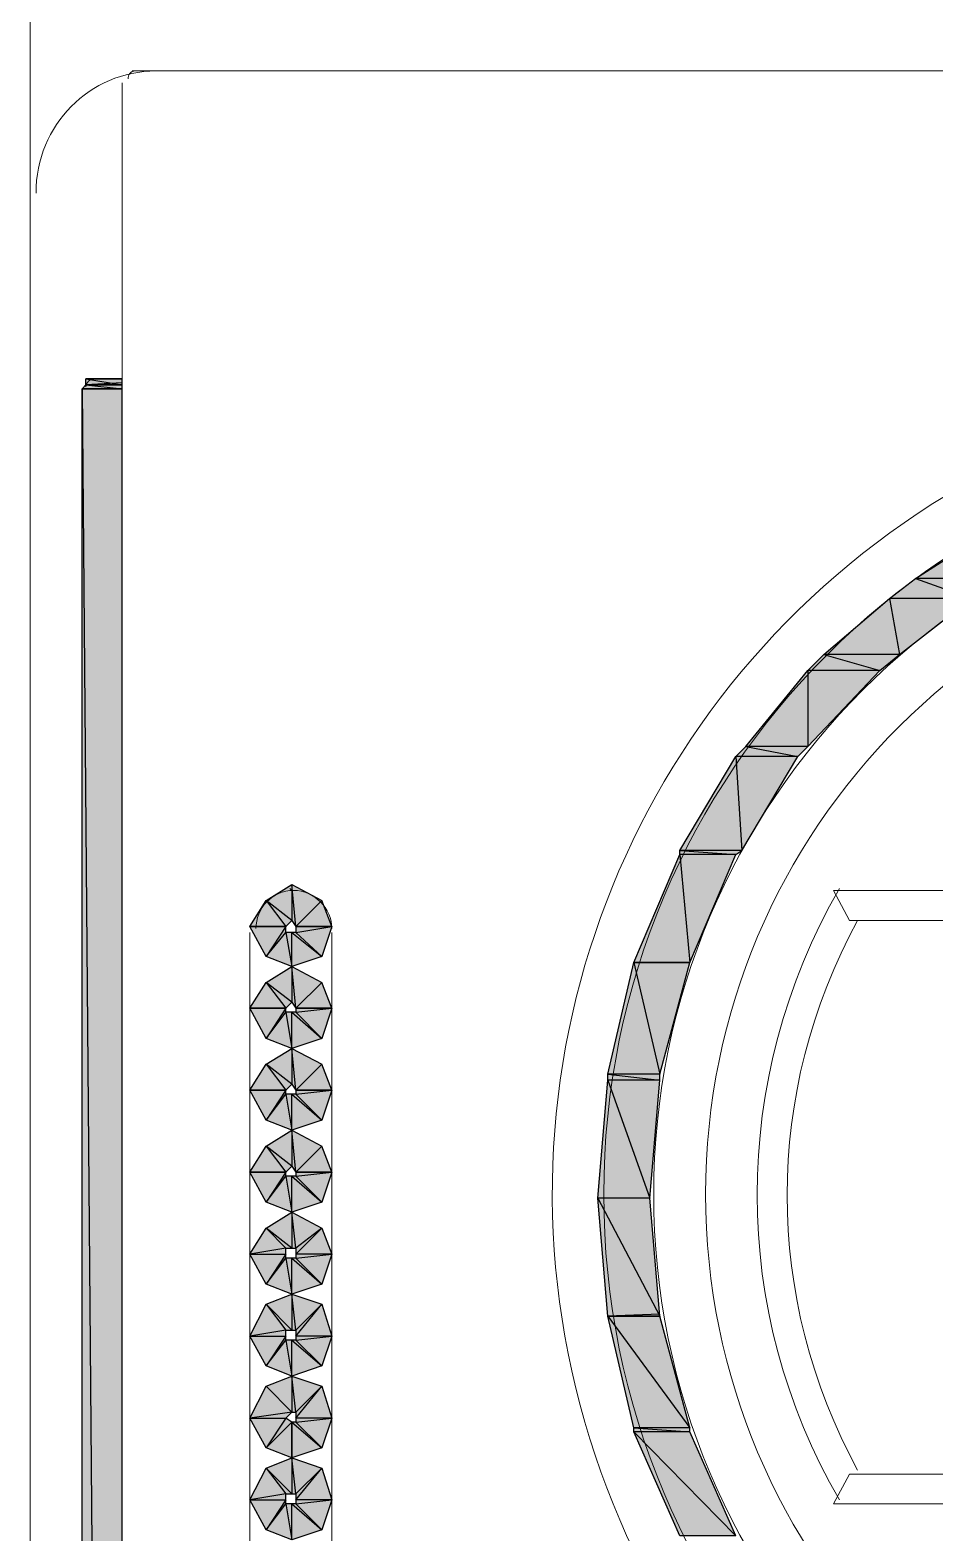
# Model space of a CAD drawing. Header units: millimetres. Extents: x 53 to 176, y -29 to 32.
# Drawn here: x 112.392 to 113.024, y -10.488 to -9.438 of the extents above; entities that cross this region are included whole.
import ezdxf

# ---------------------------------------------------------------- set-up
doc = ezdxf.new("R2010")
doc.units = ezdxf.units.MM
doc.layers.add('15 - Quadro de medição', color=6, linetype='Continuous')

msp = doc.modelspace()

# ---------------------------------------------------------------- hatches: boundary and pattern name
at = {"layer": '15 - Quadro de medição', "true_color": 0x000007}
h = msp.add_hatch(color=7, dxfattribs=at)
h.paths.add_polyline_path([(112.4308, -9.6815), (112.435, -9.6815), (112.456, -9.6815)])
h.paths.add_polyline_path([(112.435, -9.6815), (112.456, -9.6815)])
h.paths.add_polyline_path([(112.456, -9.6815), (112.435, -9.6815)])
h.paths.add_polyline_path([(112.456, -9.6815), (112.435, -9.6815)])
h.paths.add_polyline_path([(112.435, -9.6815), (112.456, -9.6815)])
h.paths.add_polyline_path([(112.456, -9.6815), (112.435, -9.6815)])
h = msp.add_hatch(color=7, dxfattribs=at)
h.paths.add_polyline_path([(112.456, -9.6815), (112.4308, -9.6815), (112.456, -9.6857)])
h.paths.add_polyline_path([(112.4308, -9.6815), (112.456, -9.6857), (112.4308, -9.6857)])
h.paths.add_polyline_path([(112.456, -9.6857), (112.4308, -9.6857)])
h.paths.add_polyline_path([(112.4308, -9.6857), (112.456, -9.6857), (112.456, -9.6843)])
h.paths.add_polyline_path([(112.456, -9.6857), (112.456, -9.6843), (112.4308, -9.6857)])
h.paths.add_polyline_path([(112.456, -9.6857), (112.4308, -9.6857)])
h = msp.add_hatch(color=7, dxfattribs=at)
h.paths.add_polyline_path([(112.456, -9.6857), (112.4308, -9.6857), (112.456, -9.6885)])
h.paths.add_polyline_path([(112.4308, -9.6857), (112.456, -9.6885), (112.4281, -9.6885)])
h.paths.add_polyline_path([(112.456, -9.6885), (112.4281, -9.6885)])
h.paths.add_polyline_path([(112.4281, -9.6885), (112.456, -9.6885)])
h.paths.add_polyline_path([(112.456, -9.6885), (112.4281, -9.6885)])
h.paths.add_polyline_path([(112.456, -9.6885), (112.4281, -9.6885)])
h = msp.add_hatch(color=7, dxfattribs=at)
h.paths.add_polyline_path([(112.456, -9.6885), (112.4281, -9.6885), (112.456, -13.0324)])
h.paths.add_polyline_path([(112.4281, -9.6885), (112.456, -13.0324), (112.4281, -13.0324)])
h = msp.add_hatch(color=7, dxfattribs=at)
h.paths.add_polyline_path([(113.1208, -9.7961), (113.0496, -9.7961), (113.0789, -9.8212)])
h.paths.add_polyline_path([(113.0496, -9.7961), (113.0789, -9.8212), (113.0105, -9.8212)])
h = msp.add_hatch(color=7, dxfattribs=at)
h.paths.add_polyline_path([(113.0789, -9.8212), (113.0105, -9.8212), (113.0496, -9.8352)])
h.paths.add_polyline_path([(113.0105, -9.8212), (113.0496, -9.8352), (112.9923, -9.8352)])
h = msp.add_hatch(color=7, dxfattribs=at)
h.paths.add_polyline_path([(113.0496, -9.8352), (112.9923, -9.8352), (112.9993, -9.8743)])
h.paths.add_polyline_path([(112.9923, -9.8352), (112.9993, -9.8743), (112.9463, -9.8743)])
h = msp.add_hatch(color=7, dxfattribs=at)
h.paths.add_polyline_path([(112.9993, -9.8743), (112.9463, -9.8743), (112.9854, -9.8855)])
h.paths.add_polyline_path([(112.9463, -9.8743), (112.9854, -9.8855), (112.9351, -9.8855)])
h = msp.add_hatch(color=7, dxfattribs=at)
h.paths.add_polyline_path([(112.9854, -9.8855), (112.9351, -9.8855), (112.9351, -9.9386)])
h.paths.add_polyline_path([(112.9351, -9.8855), (112.9351, -9.9386), (112.8918, -9.9386)])
h = msp.add_hatch(color=7, dxfattribs=at)
h.paths.add_polyline_path([(112.9281, -9.9455), (112.8848, -9.9455), (112.889, -10.0112)])
h.paths.add_polyline_path([(112.8848, -9.9455), (112.889, -10.0112), (112.8457, -10.0112)])
h = msp.add_hatch(color=7, dxfattribs=at)
h.paths.add_polyline_path([(112.9351, -9.9386), (112.8918, -9.9386), (112.9281, -9.9455)])
h.paths.add_polyline_path([(112.8918, -9.9386), (112.9281, -9.9455), (112.8848, -9.9455)])
h = msp.add_hatch(color=7, dxfattribs=at)
h.paths.add_polyline_path([(112.8848, -10.014), (112.8457, -10.014), (112.8527, -10.0894)])
h.paths.add_polyline_path([(112.8457, -10.014), (112.8527, -10.0894), (112.8136, -10.0894)])
h = msp.add_hatch(color=7, dxfattribs=at)
h.paths.add_polyline_path([(112.889, -10.0112), (112.8457, -10.0112), (112.8848, -10.014)])
h.paths.add_polyline_path([(112.8457, -10.0112), (112.8848, -10.014), (112.8457, -10.014)])
h = msp.add_hatch(color=7, dxfattribs=at)
h.paths.add_polyline_path([(112.6026, -10.0643), (112.5957, -10.0461), (112.5775, -10.0643)])
h.paths.add_polyline_path([(112.5957, -10.0461), (112.5775, -10.0643), (112.5747, -10.0349)])
h.paths.add_polyline_path([(112.5775, -10.0643), (112.5747, -10.0349), (112.5747, -10.0601)])
h.paths.add_polyline_path([(112.5747, -10.0349), (112.5747, -10.0601), (112.5566, -10.0461)])
h.paths.add_polyline_path([(112.5747, -10.0601), (112.5566, -10.0461), (112.5705, -10.0643)])
h.paths.add_polyline_path([(112.5566, -10.0461), (112.5705, -10.0643), (112.5454, -10.0643)])
h = msp.add_hatch(color=7, dxfattribs=at)
h.paths.add_polyline_path([(112.5454, -10.0643), (112.5705, -10.0643), (112.5566, -10.0852)])
h.paths.add_polyline_path([(112.5705, -10.0643), (112.5566, -10.0852), (112.5705, -10.0685)])
h.paths.add_polyline_path([(112.5566, -10.0852), (112.5705, -10.0685), (112.5747, -10.0922)])
h.paths.add_polyline_path([(112.5705, -10.0685), (112.5747, -10.0922), (112.5747, -10.0685)])
h.paths.add_polyline_path([(112.5747, -10.0922), (112.5747, -10.0685), (112.5957, -10.0852)])
h.paths.add_polyline_path([(112.5747, -10.0685), (112.5957, -10.0852), (112.5775, -10.0685)])
h.paths.add_polyline_path([(112.5957, -10.0852), (112.5775, -10.0685), (112.6026, -10.0643)])
h.paths.add_polyline_path([(112.5775, -10.0685), (112.6026, -10.0643), (112.5775, -10.0643)])
h = msp.add_hatch(color=7, dxfattribs=at)
h.paths.add_polyline_path([(112.6026, -10.1215), (112.5957, -10.1034), (112.5775, -10.1215)])
h.paths.add_polyline_path([(112.5957, -10.1034), (112.5775, -10.1215), (112.5747, -10.0922)])
h.paths.add_polyline_path([(112.5775, -10.1215), (112.5747, -10.0922), (112.5747, -10.1173)])
h.paths.add_polyline_path([(112.5747, -10.0922), (112.5747, -10.1173), (112.5566, -10.1034)])
h.paths.add_polyline_path([(112.5747, -10.1173), (112.5566, -10.1034), (112.5705, -10.1215)])
h.paths.add_polyline_path([(112.5566, -10.1034), (112.5705, -10.1215), (112.5454, -10.1215)])
h = msp.add_hatch(color=7, dxfattribs=at)
h.paths.add_polyline_path([(112.8527, -10.0894), (112.8136, -10.0894), (112.8317, -10.1676)])
h.paths.add_polyline_path([(112.8136, -10.0894), (112.8317, -10.1676), (112.7954, -10.1676)])
h = msp.add_hatch(color=7, dxfattribs=at)
h.paths.add_polyline_path([(112.5454, -10.1215), (112.5705, -10.1215), (112.5566, -10.1425)])
h.paths.add_polyline_path([(112.5705, -10.1215), (112.5566, -10.1425), (112.5705, -10.1243)])
h.paths.add_polyline_path([(112.5566, -10.1425), (112.5705, -10.1243), (112.5747, -10.1495)])
h.paths.add_polyline_path([(112.5705, -10.1243), (112.5747, -10.1495), (112.5747, -10.1243)])
h.paths.add_polyline_path([(112.5747, -10.1495), (112.5747, -10.1243), (112.5957, -10.1425)])
h.paths.add_polyline_path([(112.5747, -10.1243), (112.5957, -10.1425), (112.5775, -10.1243)])
h.paths.add_polyline_path([(112.5957, -10.1425), (112.5775, -10.1243), (112.6026, -10.1215)])
h.paths.add_polyline_path([(112.5775, -10.1243), (112.6026, -10.1215), (112.5775, -10.1215)])
h = msp.add_hatch(color=7, dxfattribs=at)
h.paths.add_polyline_path([(112.6026, -10.1788), (112.5957, -10.1606), (112.5775, -10.1788)])
h.paths.add_polyline_path([(112.5957, -10.1606), (112.5775, -10.1788), (112.5747, -10.1495)])
h.paths.add_polyline_path([(112.5775, -10.1788), (112.5747, -10.1495), (112.5747, -10.1746)])
h.paths.add_polyline_path([(112.5747, -10.1495), (112.5747, -10.1746), (112.5566, -10.1606)])
h.paths.add_polyline_path([(112.5747, -10.1746), (112.5566, -10.1606), (112.5705, -10.1788)])
h.paths.add_polyline_path([(112.5566, -10.1606), (112.5705, -10.1788), (112.5454, -10.1788)])
h = msp.add_hatch(color=7, dxfattribs=at)
h.paths.add_polyline_path([(112.8317, -10.1718), (112.7954, -10.1718), (112.8247, -10.2542)])
h.paths.add_polyline_path([(112.7954, -10.1718), (112.8247, -10.2542), (112.7884, -10.2542)])
h = msp.add_hatch(color=7, dxfattribs=at)
h.paths.add_polyline_path([(112.8317, -10.1676), (112.7954, -10.1676), (112.8317, -10.1718)])
h.paths.add_polyline_path([(112.7954, -10.1676), (112.8317, -10.1718), (112.7954, -10.1718)])
h = msp.add_hatch(color=7, dxfattribs=at)
h.paths.add_polyline_path([(112.5454, -10.1788), (112.5705, -10.1788), (112.5566, -10.1997)])
h.paths.add_polyline_path([(112.5705, -10.1788), (112.5566, -10.1997), (112.5705, -10.1816)])
h.paths.add_polyline_path([(112.5566, -10.1997), (112.5705, -10.1816), (112.5747, -10.2067)])
h.paths.add_polyline_path([(112.5705, -10.1816), (112.5747, -10.2067), (112.5747, -10.1816)])
h.paths.add_polyline_path([(112.5747, -10.2067), (112.5747, -10.1816), (112.5957, -10.1997)])
h.paths.add_polyline_path([(112.5747, -10.1816), (112.5957, -10.1997), (112.5775, -10.1816)])
h.paths.add_polyline_path([(112.5957, -10.1997), (112.5775, -10.1816), (112.6026, -10.1788)])
h.paths.add_polyline_path([(112.5775, -10.1816), (112.6026, -10.1788), (112.5775, -10.1788)])
h = msp.add_hatch(color=7, dxfattribs=at)
h.paths.add_polyline_path([(112.6026, -10.2361), (112.5957, -10.2179), (112.5775, -10.2361)])
h.paths.add_polyline_path([(112.5957, -10.2179), (112.5775, -10.2361), (112.5747, -10.2067)])
h.paths.add_polyline_path([(112.5775, -10.2361), (112.5747, -10.2067), (112.5747, -10.2319)])
h.paths.add_polyline_path([(112.5747, -10.2067), (112.5747, -10.2319), (112.5566, -10.2179)])
h.paths.add_polyline_path([(112.5747, -10.2319), (112.5566, -10.2179), (112.5705, -10.2361)])
h.paths.add_polyline_path([(112.5566, -10.2179), (112.5705, -10.2361), (112.5454, -10.2361)])
h = msp.add_hatch(color=7, dxfattribs=at)
h.paths.add_polyline_path([(112.5454, -10.2361), (112.5705, -10.2361), (112.5566, -10.257)])
h.paths.add_polyline_path([(112.5705, -10.2361), (112.5566, -10.257), (112.5705, -10.2389)])
h.paths.add_polyline_path([(112.5566, -10.257), (112.5705, -10.2389), (112.5747, -10.264)])
h.paths.add_polyline_path([(112.5705, -10.2389), (112.5747, -10.264), (112.5747, -10.2389)])
h.paths.add_polyline_path([(112.5747, -10.264), (112.5747, -10.2389), (112.5957, -10.257)])
h.paths.add_polyline_path([(112.5747, -10.2389), (112.5957, -10.257), (112.5775, -10.2389)])
h.paths.add_polyline_path([(112.5957, -10.257), (112.5775, -10.2389), (112.6026, -10.2361)])
h.paths.add_polyline_path([(112.5775, -10.2389), (112.6026, -10.2361), (112.5775, -10.2361)])
h = msp.add_hatch(color=7, dxfattribs=at)
h.paths.add_polyline_path([(112.8247, -10.2542), (112.7884, -10.2542), (112.8317, -10.3366)])
h.paths.add_polyline_path([(112.7884, -10.2542), (112.8317, -10.3366), (112.7954, -10.3366)])
h = msp.add_hatch(color=7, dxfattribs=at)
h.paths.add_polyline_path([(112.5957, -10.3143), (112.5775, -10.2961), (112.6026, -10.2933)])
h.paths.add_polyline_path([(112.5775, -10.2961), (112.6026, -10.2933), (112.5775, -10.2933)])
h.paths.add_polyline_path([(112.6026, -10.2933), (112.5775, -10.2933), (112.5957, -10.2752)])
h.paths.add_polyline_path([(112.5775, -10.2933), (112.5957, -10.2752), (112.5775, -10.2891)])
h.paths.add_polyline_path([(112.5957, -10.2752), (112.5775, -10.2891), (112.5747, -10.264)])
h.paths.add_polyline_path([(112.5775, -10.2891), (112.5747, -10.264), (112.5747, -10.2891)])
h.paths.add_polyline_path([(112.5747, -10.264), (112.5747, -10.2891), (112.5566, -10.2752)])
h.paths.add_polyline_path([(112.5747, -10.2891), (112.5566, -10.2752), (112.5705, -10.2891)])
h.paths.add_polyline_path([(112.5566, -10.2752), (112.5705, -10.2891), (112.5454, -10.2933)])
h.paths.add_polyline_path([(112.5705, -10.2891), (112.5454, -10.2933), (112.5705, -10.2933)])
h.paths.add_polyline_path([(112.5454, -10.2933), (112.5705, -10.2933), (112.5566, -10.3143)])
h.paths.add_polyline_path([(112.5705, -10.2933), (112.5566, -10.3143), (112.5705, -10.2961)])
h.paths.add_polyline_path([(112.5566, -10.3143), (112.5705, -10.2961), (112.5747, -10.3213)])
h.paths.add_polyline_path([(112.5705, -10.2961), (112.5747, -10.3213), (112.5747, -10.2961)])
h.paths.add_polyline_path([(112.5747, -10.3213), (112.5747, -10.2961), (112.5957, -10.3143)])
h.paths.add_polyline_path([(112.5747, -10.2961), (112.5957, -10.3143), (112.5775, -10.2961)])
h = msp.add_hatch(color=7, dxfattribs=at)
h.paths.add_polyline_path([(112.5957, -10.3715), (112.5775, -10.3534), (112.6026, -10.3506)])
h.paths.add_polyline_path([(112.5775, -10.3534), (112.6026, -10.3506), (112.5775, -10.3506)])
h.paths.add_polyline_path([(112.6026, -10.3506), (112.5775, -10.3506), (112.5957, -10.3282)])
h.paths.add_polyline_path([(112.5775, -10.3506), (112.5957, -10.3282), (112.5775, -10.3464)])
h.paths.add_polyline_path([(112.5957, -10.3282), (112.5775, -10.3464), (112.5747, -10.3213)])
h.paths.add_polyline_path([(112.5775, -10.3464), (112.5747, -10.3213), (112.5747, -10.3464)])
h.paths.add_polyline_path([(112.5747, -10.3213), (112.5747, -10.3464), (112.5566, -10.3282)])
h.paths.add_polyline_path([(112.5747, -10.3464), (112.5566, -10.3282), (112.5705, -10.3464)])
h.paths.add_polyline_path([(112.5566, -10.3282), (112.5705, -10.3464), (112.5454, -10.3506)])
h.paths.add_polyline_path([(112.5705, -10.3464), (112.5454, -10.3506), (112.5705, -10.3506)])
h.paths.add_polyline_path([(112.5454, -10.3506), (112.5705, -10.3506), (112.5566, -10.3715)])
h.paths.add_polyline_path([(112.5705, -10.3506), (112.5566, -10.3715), (112.5705, -10.3534)])
h.paths.add_polyline_path([(112.5566, -10.3715), (112.5705, -10.3534), (112.5747, -10.3785)])
h.paths.add_polyline_path([(112.5705, -10.3534), (112.5747, -10.3785), (112.5747, -10.3534)])
h.paths.add_polyline_path([(112.5747, -10.3785), (112.5747, -10.3534), (112.5957, -10.3715)])
h.paths.add_polyline_path([(112.5747, -10.3534), (112.5957, -10.3715), (112.5775, -10.3534)])
h = msp.add_hatch(color=7, dxfattribs=at)
h.paths.add_polyline_path([(112.7954, -10.3366), (112.8317, -10.3366), (112.8317, -10.3352)])
h.paths.add_polyline_path([(112.8317, -10.3366), (112.8317, -10.3352), (112.7954, -10.3366)])
h = msp.add_hatch(color=7, dxfattribs=at)
h.paths.add_polyline_path([(112.8317, -10.3366), (112.7954, -10.3366), (112.8527, -10.4148)])
h.paths.add_polyline_path([(112.7954, -10.3366), (112.8527, -10.4148), (112.8136, -10.4148)])
h = msp.add_hatch(color=7, dxfattribs=at)
h.paths.add_polyline_path([(112.5566, -10.3855), (112.5747, -10.4037), (112.5454, -10.4079)])
h.paths.add_polyline_path([(112.5747, -10.4037), (112.5454, -10.4079), (112.5705, -10.4079)])
h.paths.add_polyline_path([(112.5454, -10.4079), (112.5705, -10.4079), (112.5566, -10.4288)])
h.paths.add_polyline_path([(112.5705, -10.4079), (112.5566, -10.4288), (112.5747, -10.4107)])
h.paths.add_polyline_path([(112.5566, -10.4288), (112.5747, -10.4107), (112.5747, -10.4358)])
h = msp.add_hatch(color=7, dxfattribs=at)
h.paths.add_polyline_path([(112.6026, -10.4079), (112.5775, -10.4079), (112.5957, -10.3855)])
h.paths.add_polyline_path([(112.5775, -10.4079), (112.5957, -10.3855), (112.5775, -10.4037)])
h.paths.add_polyline_path([(112.5957, -10.3855), (112.5775, -10.4037), (112.5747, -10.3785)])
h.paths.add_polyline_path([(112.5775, -10.4037), (112.5747, -10.3785), (112.5747, -10.4037)])
h.paths.add_polyline_path([(112.5747, -10.3785), (112.5747, -10.4037), (112.5566, -10.3855)])
h = msp.add_hatch(color=7, dxfattribs=at)
h.paths.add_polyline_path([(112.5747, -10.4358), (112.5747, -10.4107), (112.5957, -10.4288)])
h.paths.add_polyline_path([(112.5747, -10.4107), (112.5957, -10.4288), (112.5775, -10.4107)])
h.paths.add_polyline_path([(112.5957, -10.4288), (112.5775, -10.4107), (112.6026, -10.4079)])
h.paths.add_polyline_path([(112.5775, -10.4107), (112.6026, -10.4079), (112.5775, -10.4079)])
h = msp.add_hatch(color=7, dxfattribs=at)
h.paths.add_polyline_path([(112.8527, -10.4148), (112.8136, -10.4148), (112.8527, -10.4176)])
h.paths.add_polyline_path([(112.8136, -10.4148), (112.8527, -10.4176), (112.8136, -10.4176)])
h = msp.add_hatch(color=7, dxfattribs=at)
h.paths.add_polyline_path([(112.8527, -10.4176), (112.8136, -10.4176), (112.8848, -10.4903)])
h.paths.add_polyline_path([(112.8136, -10.4176), (112.8848, -10.4903), (112.8457, -10.4903)])
h = msp.add_hatch(color=7, dxfattribs=at)
h.paths.add_polyline_path([(112.5957, -10.4861), (112.5775, -10.4679), (112.6026, -10.4651)])
h.paths.add_polyline_path([(112.5775, -10.4679), (112.6026, -10.4651), (112.5775, -10.4651)])
h.paths.add_polyline_path([(112.6026, -10.4651), (112.5775, -10.4651), (112.5957, -10.4428)])
h.paths.add_polyline_path([(112.5775, -10.4651), (112.5957, -10.4428), (112.5775, -10.4609)])
h.paths.add_polyline_path([(112.5957, -10.4428), (112.5775, -10.4609), (112.5747, -10.4358)])
h.paths.add_polyline_path([(112.5775, -10.4609), (112.5747, -10.4358), (112.5747, -10.4609)])
h.paths.add_polyline_path([(112.5747, -10.4358), (112.5747, -10.4609), (112.5566, -10.4428)])
h.paths.add_polyline_path([(112.5747, -10.4609), (112.5566, -10.4428), (112.5705, -10.4609)])
h.paths.add_polyline_path([(112.5566, -10.4428), (112.5705, -10.4609), (112.5454, -10.4651)])
h.paths.add_polyline_path([(112.5705, -10.4609), (112.5454, -10.4651), (112.5705, -10.4651)])
h.paths.add_polyline_path([(112.5454, -10.4651), (112.5705, -10.4651), (112.5566, -10.4861)])
h.paths.add_polyline_path([(112.5705, -10.4651), (112.5566, -10.4861), (112.5705, -10.4679)])
h.paths.add_polyline_path([(112.5566, -10.4861), (112.5705, -10.4679), (112.5747, -10.4931)])
h.paths.add_polyline_path([(112.5705, -10.4679), (112.5747, -10.4931), (112.5747, -10.4679)])
h.paths.add_polyline_path([(112.5747, -10.4931), (112.5747, -10.4679), (112.5957, -10.4861)])
h.paths.add_polyline_path([(112.5747, -10.4679), (112.5957, -10.4861), (112.5775, -10.4679)])

# ---------------------------------------------------------------- linework, layer by layer
at = {"layer": '15 - Quadro de medição', "color": 7, "linetype": 'Continuous', "lineweight": 20, "true_color": 0x000007}
msp.add_lwpolyline([(112.3917, -9.3282), (114.248, -9.3282), (114.248, -13.0324), (112.3917, -13.0324)], close=True, dxfattribs=at)
for points in [[(112.463, -9.4664), (114.1838, -9.4664), (114.1838, -13.0324), (112.456, -13.0324), (112.4546, -13.031), (112.3917, -13.0324)], [(112.4769, -9.4664), (114.1614, -9.4664), (114.1614, -9.4664)], [(112.456, -13.0324), (112.456, -9.4748), (112.456, -9.4748)], [(114.248, -9.553), (114.248, -13.0324), (112.3917, -13.0324), (112.3917, -9.553)], [(112.435, -9.6815), (112.456, -9.6815), (112.456, -9.6815)], [(112.4281, -9.6885), (112.4281, -13.0324), (112.456, -13.0324), (112.4127, -13.0324)], [(112.5747, -10.0391), (112.5733, -10.0377), (112.5733, -10.0377)], [(112.9644, -10.0601), (112.9532, -10.0391), (112.9532, -10.0391)], [(112.9532, -10.0391), (113.6935, -10.0391), (113.6935, -10.0391)], [(112.9644, -10.0601), (113.6823, -10.0601), (113.6823, -10.0601)], [(112.5454, -10.9763), (112.5454, -10.0685), (112.5454, -10.0685)], [(112.6026, -10.0685), (112.6026, -10.9763), (112.6026, -10.9763)], [(112.9644, -10.447), (112.9532, -10.4679), (112.9532, -10.4679)], [(113.6823, -10.447), (112.9644, -10.447), (112.9644, -10.447)], [(113.6935, -10.4679), (112.9532, -10.4679), (112.9532, -10.4679)], [(112.9532, -10.4679), (113.3108, -10.4679), (113.3108, -10.4679)]]:
    msp.add_lwpolyline(points, dxfattribs=at)
at = {"layer": '15 - Quadro de medição', "color": 7, "linetype": 'Continuous', "lineweight": -2, "true_color": 0x000007}
for points in [[(112.4308, -9.6815), (112.435, -9.6815), (112.456, -9.6815)], [(112.456, -9.6815), (112.4308, -9.6815), (112.456, -9.6857)], [(112.4308, -9.6815), (112.456, -9.6857), (112.4308, -9.6857)], [(112.435, -9.6815), (112.456, -9.6815), (112.456, -9.6815)], [(112.456, -9.6815), (112.456, -9.6815), (112.435, -9.6815)], [(112.456, -9.6815), (112.435, -9.6815)], [(112.435, -9.6815), (112.456, -9.6815), (112.456, -9.6815)], [(112.456, -9.6815), (112.456, -9.6815), (112.435, -9.6815)], [(112.4308, -9.6857), (112.456, -9.6885), (112.4281, -9.6885)], [(112.456, -9.6885), (112.4281, -9.6885)], [(112.4281, -9.6885), (112.456, -9.6885), (112.456, -9.6885)], [(112.456, -9.6885), (112.456, -9.6885), (112.4281, -9.6885)], [(112.456, -9.6885), (112.4281, -9.6885)], [(112.456, -9.6885), (112.4281, -9.6885), (112.456, -13.0324)], [(112.4281, -9.6885), (112.456, -13.0324), (112.4281, -13.0324)], [(112.4308, -9.6857), (112.456, -9.6857), (112.456, -9.6843)], [(112.456, -9.6857), (112.456, -9.6843), (112.4308, -9.6857)], [(112.456, -9.6857), (112.4308, -9.6857)], [(112.456, -9.6857), (112.4308, -9.6857)], [(112.456, -9.6857), (112.4308, -9.6857), (112.456, -9.6885)], [(113.0496, -9.7961), (113.0789, -9.8212), (113.0105, -9.8212)], [(113.0105, -9.8212), (113.0496, -9.8352), (112.9923, -9.8352)], [(113.0789, -9.8212), (113.0105, -9.8212), (113.0496, -9.8352)], [(112.9923, -9.8352), (112.9993, -9.8743), (112.9463, -9.8743)], [(113.0496, -9.8352), (112.9923, -9.8352), (112.9993, -9.8743)], [(112.9463, -9.8743), (112.9854, -9.8855), (112.9351, -9.8855)], [(112.9993, -9.8743), (112.9463, -9.8743), (112.9854, -9.8855)], [(112.9351, -9.8855), (112.9351, -9.9386), (112.8918, -9.9386)], [(112.9854, -9.8855), (112.9351, -9.8855), (112.9351, -9.9386)], [(112.8848, -9.9455), (112.889, -10.0112), (112.8457, -10.0112)], [(112.8918, -9.9386), (112.9281, -9.9455), (112.8848, -9.9455)], [(112.9281, -9.9455), (112.8848, -9.9455), (112.889, -10.0112)], [(112.9351, -9.9386), (112.8918, -9.9386), (112.9281, -9.9455)], [(112.8457, -10.014), (112.8527, -10.0894), (112.8136, -10.0894)], [(112.889, -10.0112), (112.8457, -10.0112), (112.8848, -10.014)], [(112.8457, -10.0112), (112.8848, -10.014), (112.8457, -10.014)], [(112.8848, -10.014), (112.8457, -10.014), (112.8527, -10.0894)], [(112.5747, -10.0349), (112.5747, -10.0601), (112.5566, -10.0461)], [(112.5957, -10.0461), (112.5775, -10.0643), (112.5747, -10.0349)], [(112.5775, -10.0643), (112.5747, -10.0349), (112.5747, -10.0601)], [(112.5566, -10.0461), (112.5705, -10.0643), (112.5454, -10.0643)], [(112.5747, -10.0601), (112.5566, -10.0461), (112.5705, -10.0643)], [(112.6026, -10.0643), (112.5957, -10.0461), (112.5775, -10.0643)], [(112.5454, -10.0643), (112.5705, -10.0643), (112.5566, -10.0852)], [(112.5705, -10.0643), (112.5566, -10.0852), (112.5705, -10.0685)], [(112.5566, -10.0852), (112.5705, -10.0685), (112.5747, -10.0922)], [(112.5705, -10.0685), (112.5747, -10.0922), (112.5747, -10.0685)], [(112.5747, -10.0922), (112.5747, -10.0685), (112.5957, -10.0852)], [(112.5747, -10.0685), (112.5957, -10.0852), (112.5775, -10.0685)], [(112.5957, -10.0852), (112.5775, -10.0685), (112.6026, -10.0643)], [(112.5775, -10.0685), (112.6026, -10.0643), (112.5775, -10.0643)], [(112.5747, -10.0922), (112.5747, -10.1173), (112.5566, -10.1034)], [(112.5957, -10.1034), (112.5775, -10.1215), (112.5747, -10.0922)], [(112.5775, -10.1215), (112.5747, -10.0922), (112.5747, -10.1173)], [(112.8136, -10.0894), (112.8317, -10.1676), (112.7954, -10.1676)], [(112.8136, -10.0894), (112.8527, -10.0894), (112.8527, -10.0894)], [(112.8527, -10.0894), (112.8527, -10.0894), (112.8136, -10.0894)], [(112.8527, -10.0894), (112.8136, -10.0894), (112.8317, -10.1676)], [(112.5566, -10.1034), (112.5705, -10.1215), (112.5454, -10.1215)], [(112.5747, -10.1173), (112.5566, -10.1034), (112.5705, -10.1215)], [(112.6026, -10.1215), (112.5957, -10.1034), (112.5775, -10.1215)], [(112.5454, -10.1215), (112.5705, -10.1215), (112.5566, -10.1425)], [(112.5705, -10.1215), (112.5566, -10.1425), (112.5705, -10.1243)], [(112.5566, -10.1425), (112.5705, -10.1243), (112.5747, -10.1495)], [(112.5705, -10.1243), (112.5747, -10.1495), (112.5747, -10.1243)], [(112.5747, -10.1495), (112.5747, -10.1243), (112.5957, -10.1425)], [(112.5747, -10.1243), (112.5957, -10.1425), (112.5775, -10.1243)], [(112.5957, -10.1425), (112.5775, -10.1243), (112.6026, -10.1215)], [(112.5775, -10.1243), (112.6026, -10.1215), (112.5775, -10.1215)], [(112.5747, -10.1495), (112.5747, -10.1746), (112.5566, -10.1606)], [(112.5957, -10.1606), (112.5775, -10.1788), (112.5747, -10.1495)], [(112.5775, -10.1788), (112.5747, -10.1495), (112.5747, -10.1746)], [(112.5566, -10.1606), (112.5705, -10.1788), (112.5454, -10.1788)], [(112.5747, -10.1746), (112.5566, -10.1606), (112.5705, -10.1788)], [(112.6026, -10.1788), (112.5957, -10.1606), (112.5775, -10.1788)], [(112.7954, -10.1718), (112.8247, -10.2542), (112.7884, -10.2542)], [(112.8317, -10.1676), (112.7954, -10.1676), (112.8317, -10.1718)], [(112.7954, -10.1676), (112.8317, -10.1718), (112.7954, -10.1718)], [(112.8317, -10.1718), (112.7954, -10.1718), (112.8247, -10.2542)], [(112.5454, -10.1788), (112.5705, -10.1788), (112.5566, -10.1997)], [(112.5705, -10.1788), (112.5566, -10.1997), (112.5705, -10.1816)], [(112.5566, -10.1997), (112.5705, -10.1816), (112.5747, -10.2067)], [(112.5705, -10.1816), (112.5747, -10.2067), (112.5747, -10.1816)], [(112.5747, -10.2067), (112.5747, -10.1816), (112.5957, -10.1997)], [(112.5747, -10.1816), (112.5957, -10.1997), (112.5775, -10.1816)], [(112.5957, -10.1997), (112.5775, -10.1816), (112.6026, -10.1788)], [(112.5775, -10.1816), (112.6026, -10.1788), (112.5775, -10.1788)], [(112.5747, -10.2067), (112.5747, -10.2319), (112.5566, -10.2179)], [(112.5957, -10.2179), (112.5775, -10.2361), (112.5747, -10.2067)], [(112.5775, -10.2361), (112.5747, -10.2067), (112.5747, -10.2319)], [(112.5566, -10.2179), (112.5705, -10.2361), (112.5454, -10.2361)], [(112.5747, -10.2319), (112.5566, -10.2179), (112.5705, -10.2361)], [(112.6026, -10.2361), (112.5957, -10.2179), (112.5775, -10.2361)], [(112.5454, -10.2361), (112.5705, -10.2361), (112.5566, -10.257)], [(112.5705, -10.2361), (112.5566, -10.257), (112.5705, -10.2389)], [(112.5566, -10.257), (112.5705, -10.2389), (112.5747, -10.264)], [(112.5705, -10.2389), (112.5747, -10.264), (112.5747, -10.2389)], [(112.5747, -10.264), (112.5747, -10.2389), (112.5957, -10.257)], [(112.5747, -10.2389), (112.5957, -10.257), (112.5775, -10.2389)], [(112.5957, -10.257), (112.5775, -10.2389), (112.6026, -10.2361)], [(112.5775, -10.2389), (112.6026, -10.2361), (112.5775, -10.2361)], [(112.8247, -10.2542), (112.7884, -10.2542), (112.8317, -10.3366)], [(112.7884, -10.2542), (112.8317, -10.3366), (112.7954, -10.3366)], [(112.5747, -10.264), (112.5747, -10.2891), (112.5566, -10.2752)], [(112.5957, -10.2752), (112.5775, -10.2891), (112.5747, -10.264)], [(112.5775, -10.2891), (112.5747, -10.264), (112.5747, -10.2891)], [(112.5566, -10.2752), (112.5705, -10.2891), (112.5454, -10.2933)], [(112.5747, -10.2891), (112.5566, -10.2752), (112.5705, -10.2891)], [(112.6026, -10.2933), (112.5775, -10.2933), (112.5957, -10.2752)], [(112.5775, -10.2933), (112.5957, -10.2752), (112.5775, -10.2891)], [(112.5705, -10.2891), (112.5454, -10.2933), (112.5705, -10.2933)], [(112.5454, -10.2933), (112.5705, -10.2933), (112.5566, -10.3143)], [(112.5705, -10.2933), (112.5566, -10.3143), (112.5705, -10.2961)], [(112.5957, -10.3143), (112.5775, -10.2961), (112.6026, -10.2933)], [(112.5775, -10.2961), (112.6026, -10.2933), (112.5775, -10.2933)], [(112.5566, -10.3143), (112.5705, -10.2961), (112.5747, -10.3213)], [(112.5705, -10.2961), (112.5747, -10.3213), (112.5747, -10.2961)], [(112.5747, -10.3213), (112.5747, -10.2961), (112.5957, -10.3143)], [(112.5747, -10.2961), (112.5957, -10.3143), (112.5775, -10.2961)], [(112.5747, -10.3213), (112.5747, -10.3464), (112.5566, -10.3282)], [(112.5957, -10.3282), (112.5775, -10.3464), (112.5747, -10.3213)], [(112.5775, -10.3464), (112.5747, -10.3213), (112.5747, -10.3464)], [(112.5566, -10.3282), (112.5705, -10.3464), (112.5454, -10.3506)], [(112.5747, -10.3464), (112.5566, -10.3282), (112.5705, -10.3464)], [(112.6026, -10.3506), (112.5775, -10.3506), (112.5957, -10.3282)], [(112.5775, -10.3506), (112.5957, -10.3282), (112.5775, -10.3464)], [(112.7954, -10.3366), (112.8317, -10.3366), (112.8317, -10.3352)], [(112.8317, -10.3366), (112.8317, -10.3352), (112.7954, -10.3366)], [(112.8317, -10.3366), (112.7954, -10.3366), (112.8527, -10.4148)], [(112.7954, -10.3366), (112.8527, -10.4148), (112.8136, -10.4148)], [(112.5705, -10.3464), (112.5454, -10.3506), (112.5705, -10.3506)], [(112.5454, -10.3506), (112.5705, -10.3506), (112.5566, -10.3715)], [(112.5705, -10.3506), (112.5566, -10.3715), (112.5705, -10.3534)], [(112.5566, -10.3715), (112.5705, -10.3534), (112.5747, -10.3785)], [(112.5705, -10.3534), (112.5747, -10.3785), (112.5747, -10.3534)], [(112.5747, -10.3785), (112.5747, -10.3534), (112.5957, -10.3715)], [(112.5747, -10.3534), (112.5957, -10.3715), (112.5775, -10.3534)], [(112.5957, -10.3715), (112.5775, -10.3534), (112.6026, -10.3506)], [(112.5775, -10.3534), (112.6026, -10.3506), (112.5775, -10.3506)], [(112.5566, -10.3855), (112.5747, -10.4037), (112.5454, -10.4079)], [(112.5747, -10.3785), (112.5747, -10.4037), (112.5566, -10.3855)], [(112.5957, -10.3855), (112.5775, -10.4037), (112.5747, -10.3785)], [(112.5775, -10.4037), (112.5747, -10.3785), (112.5747, -10.4037)], [(112.6026, -10.4079), (112.5775, -10.4079), (112.5957, -10.3855)], [(112.5775, -10.4079), (112.5957, -10.3855), (112.5775, -10.4037)], [(112.5747, -10.4037), (112.5454, -10.4079), (112.5705, -10.4079)], [(112.5454, -10.4079), (112.5705, -10.4079), (112.5566, -10.4288)], [(112.5705, -10.4079), (112.5566, -10.4288), (112.5747, -10.4107)], [(112.5957, -10.4288), (112.5775, -10.4107), (112.6026, -10.4079)], [(112.5775, -10.4107), (112.6026, -10.4079), (112.5775, -10.4079)], [(112.5566, -10.4288), (112.5747, -10.4107), (112.5747, -10.4358)], [(112.5747, -10.4358), (112.5747, -10.4107), (112.5957, -10.4288)], [(112.5747, -10.4107), (112.5957, -10.4288), (112.5775, -10.4107)], [(112.8527, -10.4148), (112.8136, -10.4148), (112.8527, -10.4176)], [(112.8136, -10.4148), (112.8527, -10.4176), (112.8136, -10.4176)], [(112.8527, -10.4176), (112.8136, -10.4176), (112.8848, -10.4903)], [(112.8136, -10.4176), (112.8848, -10.4903), (112.8457, -10.4903)], [(112.5747, -10.4358), (112.5747, -10.4609), (112.5566, -10.4428)], [(112.5957, -10.4428), (112.5775, -10.4609), (112.5747, -10.4358)], [(112.5775, -10.4609), (112.5747, -10.4358), (112.5747, -10.4609)], [(112.5566, -10.4428), (112.5705, -10.4609), (112.5454, -10.4651)], [(112.5747, -10.4609), (112.5566, -10.4428), (112.5705, -10.4609)], [(112.6026, -10.4651), (112.5775, -10.4651), (112.5957, -10.4428)], [(112.5775, -10.4651), (112.5957, -10.4428), (112.5775, -10.4609)], [(112.5705, -10.4609), (112.5454, -10.4651), (112.5705, -10.4651)], [(112.5454, -10.4651), (112.5705, -10.4651), (112.5566, -10.4861)], [(112.5705, -10.4651), (112.5566, -10.4861), (112.5705, -10.4679)], [(112.5566, -10.4861), (112.5705, -10.4679), (112.5747, -10.4931)], [(112.5705, -10.4679), (112.5747, -10.4931), (112.5747, -10.4679)], [(112.5747, -10.4931), (112.5747, -10.4679), (112.5957, -10.4861)], [(112.5747, -10.4679), (112.5957, -10.4861), (112.5775, -10.4679)], [(112.5957, -10.4861), (112.5775, -10.4679), (112.6026, -10.4651)], [(112.5775, -10.4679), (112.6026, -10.4651), (112.5775, -10.4651)]]:
    msp.add_lwpolyline(points, close=True, dxfattribs=at)
at = {"layer": '15 - Quadro de medição', "color": 7, "linetype": 'Continuous', "lineweight": 20, "true_color": 0x000007}
for points in [[(112.4797, -9.4664), (112.4336, -9.4664), (112.3959, -9.5042), (112.3959, -9.5517)], [(112.4658, -9.4664), (112.4616, -9.4664), (112.4602, -9.4692), (112.4602, -9.472)], [(112.4364, -9.6815), (112.4336, -9.6815), (112.4308, -9.6843), (112.4308, -9.6871)], [(112.5761, -10.0391), (112.5607, -10.0391), (112.5496, -10.0517), (112.5496, -10.0657)], [(112.6026, -10.0657), (112.6026, -10.0517), (112.5901, -10.0391), (112.5761, -10.0391)], [(112.9574, -10.0377), (112.8806, -10.1704), (112.8806, -10.3338), (112.9574, -10.4651)], [(112.97, -10.0601), (112.9043, -10.1802), (112.9043, -10.3241), (112.97, -10.4442)]]:
    msp.add_open_spline(points, degree=3, dxfattribs=at)
for points in [[(113.8611, -10.2514), (113.8611, -9.9567), (113.6223, -9.7179), (113.3262, -9.7179), (113.3262, -9.7179), (113.0315, -9.7179), (112.7926, -9.9567), (112.7926, -10.2514), (112.7926, -10.2514), (112.7926, -10.5475), (113.0315, -10.7864), (113.3262, -10.7864), (113.3262, -10.7864), (113.6223, -10.7864), (113.8611, -10.5475), (113.8611, -10.2514)], [(113.065, -9.7444), (112.8317, -9.8659), (112.7102, -10.1299), (112.7731, -10.3869), (112.7731, -10.3869), (112.8345, -10.6425), (113.0636, -10.8227), (113.3262, -10.8227), (113.3262, -10.8227), (113.5902, -10.8227), (113.8192, -10.6425), (113.8807, -10.3869), (113.8807, -10.3869), (113.9435, -10.1299), (113.822, -9.8659), (113.5888, -9.7444)], [(113.8262, -10.2514), (113.8262, -9.9763), (113.6027, -9.7528), (113.3262, -9.7528), (113.3262, -9.7528), (113.051, -9.7528), (112.8275, -9.9763), (112.8275, -10.2514), (112.8275, -10.2514), (112.8275, -10.528), (113.051, -10.7501), (113.3262, -10.7501), (113.3262, -10.7501), (113.6027, -10.7501), (113.8262, -10.528), (113.8262, -10.2514)], [(113.7899, -10.2514), (113.7899, -9.9958), (113.5832, -9.7891), (113.3262, -9.7891), (113.3262, -9.7891), (113.0706, -9.7891), (112.8638, -9.9958), (112.8638, -10.2514), (112.8638, -10.2514), (112.8638, -10.507), (113.0706, -10.7152), (113.3262, -10.7152), (113.3262, -10.7152), (113.5832, -10.7152), (113.7899, -10.507), (113.7899, -10.2514)]]:
    msp.add_open_spline(points, degree=3, knots=[0, 0, 0, 0, 0.0625, 0.0625, 0.0625, 0.062501, 0.125, 0.125, 0.125, 0.125001, 0.1875, 0.1875, 0.1875, 0.187501, 1, 1, 1, 1], dxfattribs=at)

doc.saveas('drawing.dxf')
